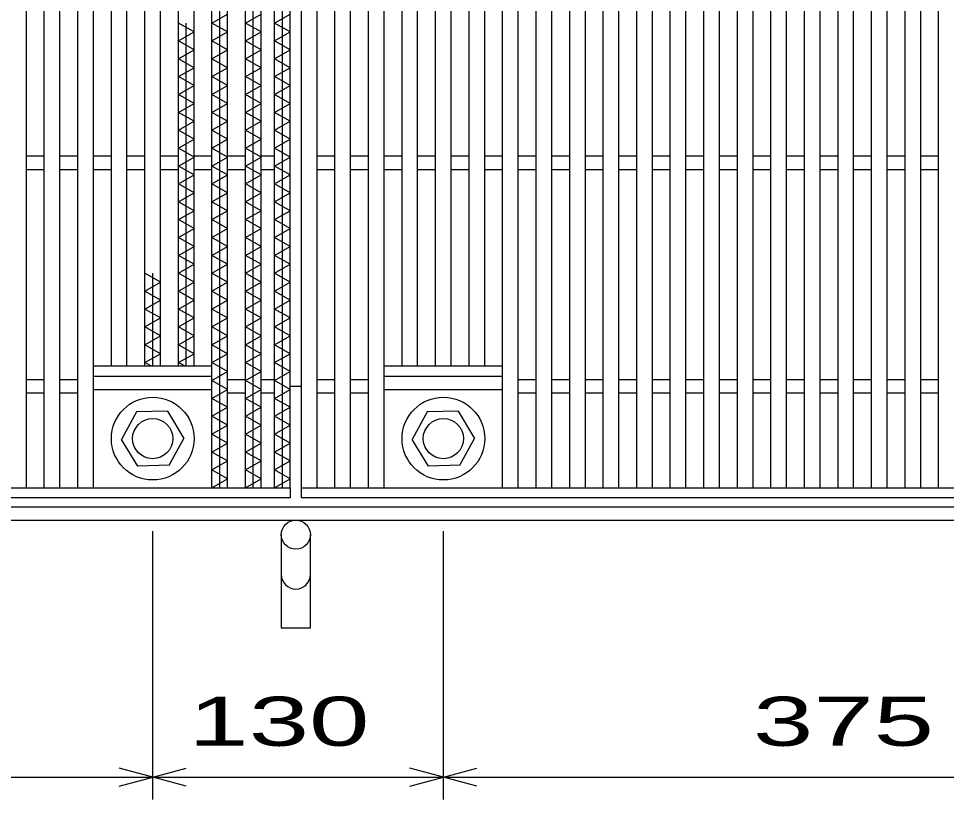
# Model space of a CAD drawing. Units: millimetres, scale not verified. Extents: x -1820 to 1731, y -1282 to 1054.
# Drawn here: x -974 to -559, y -486 to -136.5 of the extents above; entities that cross this region are included whole.
import ezdxf
from ezdxf.enums import TextEntityAlignment as Align

# ---------------------------------------------------------------- set-up
doc = ezdxf.new("R2010")
doc.units = ezdxf.units.MM
doc.header["$LTSCALE"] = 10
for name, color, linetype, lineweight in [('16', 3, 'Continuous', 25), ('19', 6, 'Continuous', 25), ('22', 4, 'Continuous', 25)]:
    doc.layers.add(name, color=color, linetype=linetype, lineweight=lineweight)
doc.styles.add('ベクトル', font='')
doc.styles.get('ベクトル').set_extended_font_data('ベクトル')

msp = doc.modelspace()

# ---------------------------------------------------------------- linework, layer by layer
at = {"layer": '16'}
for p, q in [((-970.5, -346.5), (-970.5, 644.5)), ((-962.5, -346.5), (-962.5, 644.5)), ((-955.5, -346.5), (-955.5, 644.5)), ((-947.5, -346.5), (-947.5, 644.5)), ((-940.5, -346.5), (-940.5, 644.5)), ((-887.5, -346.5), (-887.5, 644.5)), ((-880.5, -346.5), (-880.5, 644.5)), ((-872.5, -346.5), (-872.5, 644.5)), ((-865.5, -346.5), (-865.5, 644.5)), ((-859.5, -346.5), (-859.5, 644.5)), ((-852.5, -346.5), (-852.5, 644.5)), ((-847.5, -346.5), (-847.5, 644.5)), ((-840.5, -346.5), (-840.5, 644.5)), ((-832.5, -346.5), (-832.5, 644.5)), ((-825.5, -346.5), (-825.5, 644.5)), ((-817.5, -346.5), (-817.5, 644.5)), ((-810.5, -346.5), (-810.5, 644.5)), ((-757.5, -346.5), (-757.5, 644.5)), ((-750.5, -346.5), (-750.5, 644.5)), ((-742.5, -346.5), (-742.5, 644.5)), ((-735.5, -346.5), (-735.5, 644.5)), ((-727.5, -346.5), (-727.5, 644.5)), ((-720.5, -346.5), (-720.5, 644.5)), ((-712.5, -346.5), (-712.5, 644.5)), ((-705.5, -346.5), (-705.5, 644.5)), ((-697.5, -346.5), (-697.5, 644.5)), ((-690.5, -346.5), (-690.5, 644.5)), ((-682.5, -346.5), (-682.5, 644.5)), ((-675.5, -346.5), (-675.5, 644.5)), ((-667.5, -346.5), (-667.5, 644.5)), ((-660.5, -346.5), (-660.5, 644.5)), ((-652.5, -346.5), (-652.5, 644.5)), ((-645.5, -346.5), (-645.5, 644.5)), ((-637.5, -346.5), (-637.5, 644.5)), ((-630.5, -346.5), (-630.5, 644.5)), ((-622.5, -346.5), (-622.5, 644.5)), ((-615.5, -346.5), (-615.5, 644.5)), ((-607.5, -346.5), (-607.5, 644.5)), ((-600.5, -346.5), (-600.5, 644.5)), ((-592.5, -346.5), (-592.5, 644.5)), ((-585.5, -346.5), (-585.5, 644.5)), ((-577.5, -346.5), (-577.5, 644.5)), ((-570.5, -346.5), (-570.5, 644.5)), ((-562.5, -346.5), (-562.5, 644.5)), ((-932.5, -292), (-932.5, 590)), ((-925.5, -292), (-925.5, 590)), ((-917.5, -292), (-917.5, 590)), ((-910.5, -292), (-910.5, 590)), ((-902.5, -292), (-902.5, 590)), ((-895.5, -292), (-895.5, 590)), ((-802.5, -292), (-802.5, 590)), ((-795.5, -292), (-795.5, 590)), ((-787.5, -292), (-787.5, 590)), ((-780.5, -292), (-780.5, 590)), ((-772.5, -292), (-772.5, 590)), ((-765.5, -292), (-765.5, 590)), ((-856, -346.5), (-856, 197.5)), ((-869, -346.5), (-869, 85.5)), ((-884, -346.5), (-884, -26.5)), ((-887.5, -138.5), (-880.5, -134.5)), ((-872.5, -138.5), (-865.5, -134.5)), ((-859.5, -138.5), (-852.5, -134.5)), ((-895.5, -142.5), (-902.5, -138.5)), ((-899, -292), (-899, -138.5)), ((-880.5, -142.5), (-887.5, -138.5)), ((-865.5, -142.5), (-872.5, -138.5)), ((-852.5, -142.5), (-859.5, -138.5)), ((-902.5, -146.5), (-895.5, -142.5)), ((-887.5, -146.5), (-880.5, -142.5)), ((-872.5, -146.5), (-865.5, -142.5)), ((-859.5, -146.5), (-852.5, -142.5)), ((-895.5, -150.5), (-902.5, -146.5)), ((-880.5, -150.5), (-887.5, -146.5)), ((-865.5, -150.5), (-872.5, -146.5)), ((-852.5, -150.5), (-859.5, -146.5)), ((-902.5, -154.5), (-895.5, -150.5)), ((-887.5, -154.5), (-880.5, -150.5)), ((-872.5, -154.5), (-865.5, -150.5)), ((-859.5, -154.5), (-852.5, -150.5)), ((-895.5, -158.5), (-902.5, -154.5)), ((-880.5, -158.5), (-887.5, -154.5)), ((-865.5, -158.5), (-872.5, -154.5)), ((-852.5, -158.5), (-859.5, -154.5)), ((-902.5, -162.5), (-895.5, -158.5)), ((-887.5, -162.5), (-880.5, -158.5)), ((-872.5, -162.5), (-865.5, -158.5)), ((-859.5, -162.5), (-852.5, -158.5)), ((-895.5, -166.5), (-902.5, -162.5)), ((-880.5, -166.5), (-887.5, -162.5)), ((-865.5, -166.5), (-872.5, -162.5)), ((-852.5, -166.5), (-859.5, -162.5)), ((-902.5, -170.5), (-895.5, -166.5)), ((-887.5, -170.5), (-880.5, -166.5)), ((-872.5, -170.5), (-865.5, -166.5)), ((-859.5, -170.5), (-852.5, -166.5)), ((-895.5, -174.5), (-902.5, -170.5)), ((-880.5, -174.5), (-887.5, -170.5)), ((-865.5, -174.5), (-872.5, -170.5)), ((-852.5, -174.5), (-859.5, -170.5)), ((-902.5, -178.5), (-895.5, -174.5)), ((-887.5, -178.5), (-880.5, -174.5)), ((-872.5, -178.5), (-865.5, -174.5)), ((-859.5, -178.5), (-852.5, -174.5)), ((-895.5, -182.5), (-902.5, -178.5)), ((-902.5, -186.5), (-895.5, -182.5)), ((-880.5, -182.5), (-887.5, -178.5)), ((-887.5, -186.5), (-880.5, -182.5)), ((-865.5, -182.5), (-872.5, -178.5)), ((-872.5, -186.5), (-865.5, -182.5)), ((-852.5, -182.5), (-859.5, -178.5)), ((-859.5, -186.5), (-852.5, -182.5)), ((-895.5, -190.5), (-902.5, -186.5)), ((-880.5, -190.5), (-887.5, -186.5)), ((-865.5, -190.5), (-872.5, -186.5)), ((-852.5, -190.5), (-859.5, -186.5)), ((-902.5, -194.5), (-895.5, -190.5)), ((-887.5, -194.5), (-880.5, -190.5)), ((-872.5, -194.5), (-865.5, -190.5)), ((-859.5, -194.5), (-852.5, -190.5)), ((-895.5, -198.5), (-902.5, -194.5)), ((-880.5, -198.5), (-887.5, -194.5)), ((-865.5, -198.5), (-872.5, -194.5)), ((-852.5, -198.5), (-859.5, -194.5)), ((-970.5, -198), (-962.5, -198)), ((-955.5, -198), (-947.5, -198)), ((-940.5, -198), (-932.5, -198)), ((-925.5, -198), (-917.5, -198)), ((-910.5, -198), (-902.5, -198)), ((-902.5, -202.5), (-895.5, -198.5)), ((-895.5, -198), (-887.5, -198)), ((-887.5, -202.5), (-880.5, -198.5)), ((-880.5, -198), (-872.5, -198)), ((-872.5, -202.5), (-865.5, -198.5)), ((-865.5, -198), (-859.5, -198)), ((-859.5, -202.5), (-852.5, -198.5)), ((-840.5, -198), (-832.5, -198)), ((-825.5, -198), (-817.5, -198)), ((-810.5, -198), (-802.5, -198)), ((-795.5, -198), (-787.5, -198)), ((-780.5, -198), (-772.5, -198)), ((-765.5, -198), (-757.5, -198)), ((-750.5, -198), (-742.5, -198)), ((-735.5, -198), (-727.5, -198)), ((-720.5, -198), (-712.5, -198)), ((-705.5, -198), (-697.5, -198)), ((-690.5, -198), (-682.5, -198)), ((-675.5, -198), (-667.5, -198)), ((-660.5, -198), (-652.5, -198)), ((-645.5, -198), (-637.5, -198)), ((-630.5, -198), (-622.5, -198)), ((-615.5, -198), (-607.5, -198)), ((-600.5, -198), (-592.5, -198)), ((-585.5, -198), (-577.5, -198)), ((-570.5, -198), (-562.5, -198)), ((-895.5, -206.5), (-902.5, -202.5)), ((-880.5, -206.5), (-887.5, -202.5)), ((-865.5, -206.5), (-872.5, -202.5)), ((-852.5, -206.5), (-859.5, -202.5)), ((-970.5, -204), (-962.5, -204)), ((-955.5, -204), (-947.5, -204)), ((-940.5, -204), (-932.5, -204)), ((-925.5, -204), (-917.5, -204)), ((-910.5, -204), (-902.5, -204)), ((-902.5, -210.5), (-895.5, -206.5)), ((-895.5, -204), (-887.5, -204)), ((-887.5, -210.5), (-880.5, -206.5)), ((-880.5, -204), (-872.5, -204)), ((-872.5, -210.5), (-865.5, -206.5)), ((-865.5, -204), (-859.5, -204)), ((-859.5, -210.5), (-852.5, -206.5)), ((-840.5, -204), (-832.5, -204)), ((-825.5, -204), (-817.5, -204)), ((-810.5, -204), (-802.5, -204)), ((-795.5, -204), (-787.5, -204)), ((-780.5, -204), (-772.5, -204)), ((-765.5, -204), (-757.5, -204)), ((-750.5, -204), (-742.5, -204)), ((-735.5, -204), (-727.5, -204)), ((-720.5, -204), (-712.5, -204)), ((-705.5, -204), (-697.5, -204)), ((-690.5, -204), (-682.5, -204)), ((-675.5, -204), (-667.5, -204)), ((-660.5, -204), (-652.5, -204)), ((-645.5, -204), (-637.5, -204)), ((-630.5, -204), (-622.5, -204)), ((-615.5, -204), (-607.5, -204)), ((-600.5, -204), (-592.5, -204)), ((-585.5, -204), (-577.5, -204)), ((-570.5, -204), (-562.5, -204)), ((-895.5, -214.5), (-902.5, -210.5)), ((-880.5, -214.5), (-887.5, -210.5)), ((-865.5, -214.5), (-872.5, -210.5)), ((-852.5, -214.5), (-859.5, -210.5)), ((-902.5, -218.5), (-895.5, -214.5)), ((-887.5, -218.5), (-880.5, -214.5)), ((-872.5, -218.5), (-865.5, -214.5)), ((-859.5, -218.5), (-852.5, -214.5)), ((-895.5, -222.5), (-902.5, -218.5)), ((-880.5, -222.5), (-887.5, -218.5)), ((-865.5, -222.5), (-872.5, -218.5)), ((-852.5, -222.5), (-859.5, -218.5)), ((-902.5, -226.5), (-895.5, -222.5)), ((-887.5, -226.5), (-880.5, -222.5)), ((-872.5, -226.5), (-865.5, -222.5)), ((-859.5, -226.5), (-852.5, -222.5)), ((-895.5, -230.5), (-902.5, -226.5)), ((-880.5, -230.5), (-887.5, -226.5)), ((-865.5, -230.5), (-872.5, -226.5)), ((-852.5, -230.5), (-859.5, -226.5)), ((-902.5, -234.5), (-895.5, -230.5)), ((-887.5, -234.5), (-880.5, -230.5)), ((-872.5, -234.5), (-865.5, -230.5)), ((-859.5, -234.5), (-852.5, -230.5)), ((-895.5, -238.5), (-902.5, -234.5)), ((-880.5, -238.5), (-887.5, -234.5)), ((-865.5, -238.5), (-872.5, -234.5)), ((-852.5, -238.5), (-859.5, -234.5)), ((-902.5, -242.5), (-895.5, -238.5)), ((-887.5, -242.5), (-880.5, -238.5)), ((-872.5, -242.5), (-865.5, -238.5)), ((-859.5, -242.5), (-852.5, -238.5)), ((-895.5, -246.5), (-902.5, -242.5)), ((-880.5, -246.5), (-887.5, -242.5)), ((-865.5, -246.5), (-872.5, -242.5)), ((-852.5, -246.5), (-859.5, -242.5)), ((-902.5, -250.5), (-895.5, -246.5)), ((-887.5, -250.5), (-880.5, -246.5)), ((-872.5, -250.5), (-865.5, -246.5)), ((-859.5, -250.5), (-852.5, -246.5)), ((-910.5, -254.5), (-917.5, -250.5)), ((-914, -292), (-914, -250.5)), ((-895.5, -254.5), (-902.5, -250.5)), ((-880.5, -254.5), (-887.5, -250.5)), ((-865.5, -254.5), (-872.5, -250.5)), ((-852.5, -254.5), (-859.5, -250.5)), ((-917.5, -258.5), (-910.5, -254.5)), ((-902.5, -258.5), (-895.5, -254.5)), ((-887.5, -258.5), (-880.5, -254.5)), ((-872.5, -258.5), (-865.5, -254.5)), ((-859.5, -258.5), (-852.5, -254.5)), ((-910.5, -262.5), (-917.5, -258.5)), ((-895.5, -262.5), (-902.5, -258.5)), ((-880.5, -262.5), (-887.5, -258.5)), ((-865.5, -262.5), (-872.5, -258.5)), ((-852.5, -262.5), (-859.5, -258.5)), ((-917.5, -266.5), (-910.5, -262.5)), ((-902.5, -266.5), (-895.5, -262.5)), ((-887.5, -266.5), (-880.5, -262.5)), ((-872.5, -266.5), (-865.5, -262.5)), ((-859.5, -266.5), (-852.5, -262.5)), ((-910.5, -270.5), (-917.5, -266.5)), ((-895.5, -270.5), (-902.5, -266.5)), ((-880.5, -270.5), (-887.5, -266.5)), ((-865.5, -270.5), (-872.5, -266.5)), ((-852.5, -270.5), (-859.5, -266.5)), ((-917.5, -274.5), (-910.5, -270.5)), ((-902.5, -274.5), (-895.5, -270.5)), ((-887.5, -274.5), (-880.5, -270.5)), ((-872.5, -274.5), (-865.5, -270.5)), ((-859.5, -274.5), (-852.5, -270.5)), ((-910.5, -278.5), (-917.5, -274.5)), ((-895.5, -278.5), (-902.5, -274.5)), ((-880.5, -278.5), (-887.5, -274.5)), ((-865.5, -278.5), (-872.5, -274.5)), ((-852.5, -278.5), (-859.5, -274.5)), ((-917.5, -282.5), (-910.5, -278.5)), ((-902.5, -282.5), (-895.5, -278.5)), ((-887.5, -282.5), (-880.5, -278.5)), ((-872.5, -282.5), (-865.5, -278.5)), ((-859.5, -282.5), (-852.5, -278.5)), ((-910.5, -286.5), (-917.5, -282.5)), ((-895.5, -286.5), (-902.5, -282.5)), ((-880.5, -286.5), (-887.5, -282.5)), ((-865.5, -286.5), (-872.5, -282.5)), ((-852.5, -286.5), (-859.5, -282.5)), ((-917.5, -290.5), (-910.5, -286.5)), ((-914.87, -292), (-917.5, -290.5)), ((-902.5, -290.5), (-895.5, -286.5)), ((-899.87, -292), (-902.5, -290.5)), ((-887.5, -290.5), (-880.5, -286.5)), ((-880.5, -294.5), (-887.5, -290.5)), ((-872.5, -290.5), (-865.5, -286.5)), ((-865.5, -294.5), (-872.5, -290.5)), ((-859.5, -290.5), (-852.5, -286.5)), ((-852.5, -294.5), (-859.5, -290.5)), ((-940.5, -292), (-887.5, -292)), ((-940.5, -296.5), (-940.5, -292)), ((-887.5, -296.5), (-887.5, -292)), ((-887.5, -298.5), (-880.5, -294.5)), ((-872.5, -298.5), (-865.5, -294.5)), ((-859.5, -298.5), (-852.5, -294.5)), ((-810.5, -292), (-757.5, -292)), ((-810.5, -296.5), (-810.5, -292)), ((-757.5, -296.5), (-757.5, -292)), ((-970.5, -298), (-962.5, -298)), ((-955.5, -298), (-947.5, -298)), ((-940.5, -296.5), (-887.5, -296.5)), ((-880.5, -302.5), (-887.5, -298.5)), ((-880.5, -298), (-872.5, -298)), ((-865.5, -302.5), (-872.5, -298.5)), ((-865.5, -298), (-859.5, -298)), ((-852.5, -302.5), (-859.5, -298.5)), ((-840.5, -298), (-832.5, -298)), ((-825.5, -298), (-817.5, -298)), ((-810.5, -296.5), (-757.5, -296.5)), ((-750.5, -298), (-742.5, -298)), ((-735.5, -298), (-727.5, -298)), ((-720.5, -298), (-712.5, -298)), ((-705.5, -298), (-697.5, -298)), ((-690.5, -298), (-682.5, -298)), ((-675.5, -298), (-667.5, -298)), ((-660.5, -298), (-652.5, -298)), ((-645.5, -298), (-637.5, -298)), ((-630.5, -298), (-622.5, -298)), ((-615.5, -298), (-607.5, -298)), ((-600.5, -298), (-592.5, -298)), ((-585.5, -298), (-577.5, -298)), ((-570.5, -298), (-562.5, -298)), ((-940.5, -302.5), (-887.5, -302.5)), ((-887.5, -306.5), (-880.5, -302.5)), ((-872.5, -306.5), (-865.5, -302.5)), ((-859.5, -306.5), (-852.5, -302.5)), ((-810.5, -302.5), (-757.5, -302.5)), ((-970.5, -304), (-962.5, -304)), ((-955.5, -304), (-947.5, -304)), ((-880.5, -310.5), (-887.5, -306.5)), ((-880.5, -304), (-872.5, -304)), ((-865.5, -310.5), (-872.5, -306.5)), ((-865.5, -304), (-859.5, -304)), ((-852.5, -310.5), (-859.5, -306.5)), ((-840.5, -304), (-832.5, -304)), ((-825.5, -304), (-817.5, -304)), ((-750.5, -304), (-742.5, -304)), ((-735.5, -304), (-727.5, -304)), ((-720.5, -304), (-712.5, -304)), ((-705.5, -304), (-697.5, -304)), ((-690.5, -304), (-682.5, -304)), ((-675.5, -304), (-667.5, -304)), ((-660.5, -304), (-652.5, -304)), ((-645.5, -304), (-637.5, -304)), ((-630.5, -304), (-622.5, -304)), ((-615.5, -304), (-607.5, -304)), ((-600.5, -304), (-592.5, -304)), ((-585.5, -304), (-577.5, -304)), ((-570.5, -304), (-562.5, -304)), ((-887.5, -314.5), (-880.5, -310.5)), ((-872.5, -314.5), (-865.5, -310.5)), ((-859.5, -314.5), (-852.5, -310.5)), ((-921.29, -312.55), (-928, -324.84)), ((-907.3, -312.21), (-921.29, -312.55)), ((-900, -324.5), (-907.3, -312.21)), ((-880.5, -318.5), (-887.5, -314.5)), ((-865.5, -318.5), (-872.5, -314.5)), ((-852.5, -318.5), (-859.5, -314.5)), ((-791.29, -312.55), (-798, -324.84)), ((-777.3, -312.21), (-791.29, -312.55)), ((-770, -324.5), (-777.3, -312.21)), ((-887.5, -322.5), (-880.5, -318.5)), ((-872.5, -322.5), (-865.5, -318.5)), ((-859.5, -322.5), (-852.5, -318.5)), ((-880.5, -326.5), (-887.5, -322.5)), ((-865.5, -326.5), (-872.5, -322.5)), ((-852.5, -326.5), (-859.5, -322.5)), ((-920.7, -336.79), (-928, -324.84)), ((-906.71, -336.45), (-900, -324.16)), ((-887.5, -330.5), (-880.5, -326.5)), ((-872.5, -330.5), (-865.5, -326.5)), ((-859.5, -330.5), (-852.5, -326.5)), ((-790.7, -336.79), (-798, -324.84)), ((-776.71, -336.45), (-770, -324.16)), ((-880.5, -334.5), (-887.5, -330.5)), ((-865.5, -334.5), (-872.5, -330.5)), ((-852.5, -334.5), (-859.5, -330.5)), ((-887.5, -338.5), (-880.5, -334.5)), ((-872.5, -338.5), (-865.5, -334.5)), ((-859.5, -338.5), (-852.5, -334.5)), ((-906.71, -336.45), (-920.7, -336.79)), ((-880.5, -342.5), (-887.5, -338.5)), ((-865.5, -342.5), (-872.5, -338.5)), ((-852.5, -342.5), (-859.5, -338.5)), ((-776.71, -336.45), (-790.7, -336.79)), ((-887.5, -346.5), (-880.5, -342.5)), ((-872.5, -346.5), (-865.5, -342.5)), ((-859.5, -346.5), (-852.5, -342.5)), ((-1352.5, -346.5), (-852.5, -346.5)), ((-977.5, -346.5), (-970.5, -346.5)), ((-962.5, -346.5), (-955.5, -346.5)), ((-947.5, -346.5), (-940.5, -346.5)), ((-932.5, -346.5), (-925.5, -346.5)), ((-917.5, -346.5), (-910.5, -346.5)), ((-902.5, -346.5), (-895.5, -346.5)), ((-887.5, -346.5), (-880.5, -346.5)), ((-872.5, -346.5), (-865.5, -346.5)), ((-859.5, -346.5), (-852.5, -346.5)), ((-852.5, -346.5), (-852.5, -351)), ((-847.5, -346.5), (-347.5, -346.5)), ((-847.5, -351), (-847.5, -346.5)), ((-847.5, -346.5), (-840.5, -346.5)), ((-832.5, -346.5), (-825.5, -346.5)), ((-817.5, -346.5), (-810.5, -346.5)), ((-802.5, -346.5), (-795.5, -346.5)), ((-787.5, -346.5), (-780.5, -346.5)), ((-772.5, -346.5), (-765.5, -346.5)), ((-757.5, -346.5), (-750.5, -346.5)), ((-742.5, -346.5), (-735.5, -346.5)), ((-727.5, -346.5), (-720.5, -346.5)), ((-712.5, -346.5), (-705.5, -346.5)), ((-697.5, -346.5), (-690.5, -346.5)), ((-682.5, -346.5), (-675.5, -346.5)), ((-667.5, -346.5), (-660.5, -346.5)), ((-652.5, -346.5), (-645.5, -346.5)), ((-637.5, -346.5), (-630.5, -346.5)), ((-622.5, -346.5), (-615.5, -346.5)), ((-607.5, -346.5), (-600.5, -346.5)), ((-592.5, -346.5), (-585.5, -346.5)), ((-577.5, -346.5), (-570.5, -346.5)), ((-562.5, -346.5), (-555.5, -346.5)), ((-852.5, -351), (-1352.5, -351)), ((-347.5, -351), (-847.5, -351))]:
    msp.add_line(p, q, dxfattribs=at)
for centre, radius in [((-914, -324.5), 18.5), ((-784, -324.5), 18.5), ((-914, -324.5), 9), ((-784, -324.5), 9)]:
    msp.add_circle(centre, radius, dxfattribs=at)
at = {"layer": '19'}
for p, q in [((-852.5, -301), (-847.5, -301)), ((-1354, -355), (-346, -355)), ((-1360, -361), (-340, -361)), ((-856.5, -367.5), (-856.5, -409.12)), ((-843.5, -409.12), (-843.5, -367.5)), ((-856.5, -409.12), (-843.5, -409.12))]:
    msp.add_line(p, q, dxfattribs=at)
msp.add_circle((-850, -367.5), 6.5, dxfattribs=at)
msp.add_arc((-850, -385.34), 6.5, 180, 0, dxfattribs=at)
at = {"layer": '22'}
for p, q in [((-914, -486), (-914, -366)), ((-784, -486), (-784, -366)), ((-914, -476), (-929, -472)), ((-914, -476), (-899, -472)), ((-784, -476), (-799, -472)), ((-784, -476), (-769, -472)), ((-1289, -476), (-914, -476)), ((-929, -480), (-914, -476)), ((-899, -480), (-914, -476)), ((-914, -476), (-784, -476)), ((-799, -480), (-784, -476)), ((-769, -480), (-784, -476)), ((-784, -476), (-409, -476))]:
    msp.add_line(p, q, dxfattribs=at)

# ---------------------------------------------------------------- texts
at = {"layer": '22', "color": 2, "style": 'ベクトル', "width": 1.65}
for s, p in [(' 130 ', (-911.5, -451)), (' 375 ', (-659, -451))]:
    msp.add_text(s, height=21.99, dxfattribs=at).set_placement(p, align=Align.MIDDLE_LEFT)

doc.saveas('drawing.dxf')
